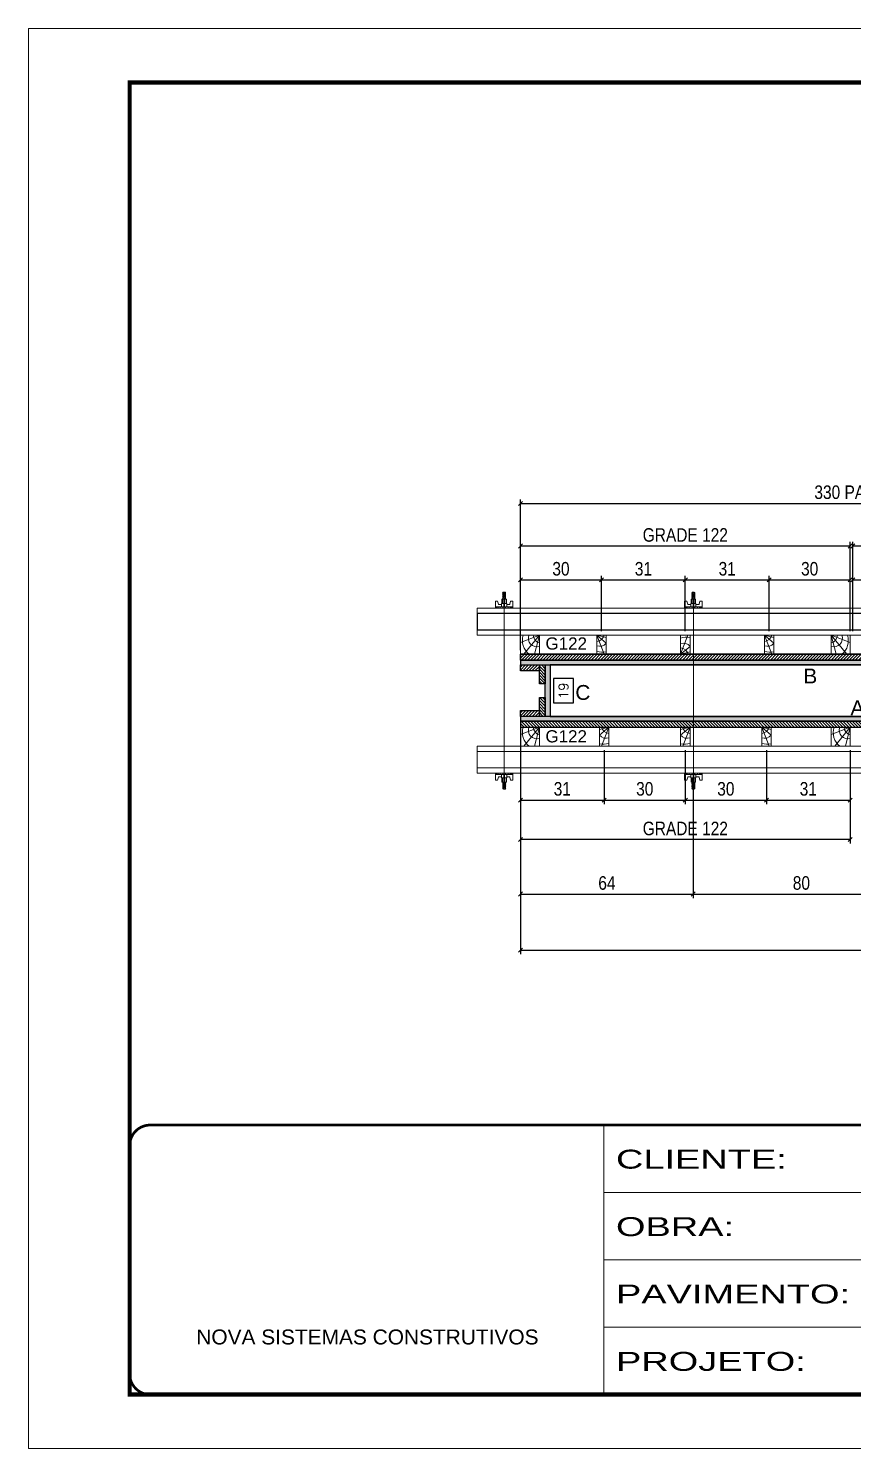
# Model space of a CAD drawing. Extents: x 2102 to 8383, y -13264 to 2718.
# Drawn here: x 6871 to 7481, y -1778 to -728 of the extents above; entities that cross this region are included whole.
import ezdxf
from ezdxf.enums import TextEntityAlignment as Align

# ---------------------------------------------------------------- set-up
doc = ezdxf.new("R2010")
doc.units = 0
doc.linetypes.add('CONTINUO', pattern=[0])
doc.linetypes.add('DASHED', pattern=[0.75, 0.5, -0.25])
for name, color, linetype, lineweight in [('CONCRETO', 251, 'Continuous', 25), ('Folhas', 255, 'Continuous', 9), ('Hachura', 251, 'Continuous', 9), ('Madeira', 126, 'Continuous', 18), ('Perfil Metálico', 224, 'Continuous', 18), ('SARRAFO DE PRESSAO', 251, 'DASHED', 9), ('Texto Seção', 7, 'Continuous', 15)]:
    doc.layers.add(name, color=color, linetype=linetype, lineweight=lineweight)
for name, color, linetype in [('COTA', 241, 'Continuous'), ('MEIO_PONT', 93, 'Continuous'), ('Painéis', 200, 'Continuous'), ('SARRAFO', 251, 'Continuous'), ('TEXTO_GERAL', 7, 'Continuous')]:
    doc.layers.add(name, color=color, linetype=linetype)
doc.styles.add('ARIAL', font='arial.ttf')
doc.styles.add('COTA TECNICA 2X', font='techl___.ttf', dxfattribs={"height": 10})
doc.styles.add('ROMANS', font='romans.shx')
doc.styles.add('SANSSERIF', font='sas_____.pfb')
doc.styles.add('Tecnologia', font='')
doc.styles.get('Tecnologia').set_extended_font_data('Forgotten Futurist')
doc.dimstyles.new('Cota Seção interna', dxfattribs={"dimtxt": 7, "dimasz": 6, "dimexe": 0.18, "dimexo": 2, "dimgap": -4, "dimtad": 3, "dimdec": 1, "dimlfac": 0.5, "dimzin": 12, "dimdsep": 46, "dimtxsty": 'ROMANS', "dimblk": 'ARCHTICK', "dimcen": 0.09, "dimse1": 1, "dimse2": 1, "dimsd1": 1, "dimsd2": 1, "dimclrd": 180, "dimclre": 5, "dimclrt": 1, "dimadec": 0, "dimazin": 3, "dimtfac": 1, "dimtdec": 1, "dimtofl": 0, "dimtmove": 0, "dimatfit": 3, "dimldrblk": 'ARCHTICK', "dimfxl": 1, "dimtolj": 1, "dimtzin": 0, "dimarcsym": 0})
doc.dimstyles.new('SECAO PILAR', dxfattribs={"dimtxt": 10, "dimasz": 3, "dimexe": 3, "dimexo": 3, "dimgap": 3, "dimtad": 1, "dimdec": 1, "dimlfac": 0.5, "dimzin": 12, "dimdsep": 46, "dimtxsty": 'COTA TECNICA 2X', "dimblk1": 'OBLIQUE', "dimblk2": 'OBLIQUE', "dimsah": 1, "dimcen": 0.9, "dimclrd": 256, "dimclre": 256, "dimclrt": 256, "dimadec": 1, "dimazin": 3, "dimtfac": 1, "dimtdec": 1, "dimtmove": 0, "dimatfit": 3, "dimfxl": 1, "dimtolj": 1, "dimtzin": 12, "dimarcsym": 0})

# ---------------------------------------------------------------- blocks, each defined once
blk = doc.blocks.new('9999999999')
at = {"color": 30, "linetype": 'CONTINUO'}
for p, q in [((98564.6, 34230.2), (98564.6, 34429.4)), ((98564.6, 34379.6), (99584, 34379.6)), ((98564.6, 34329.8), (99488, 34329.8)), ((98564.6, 34280), (99488, 34280))]:
    blk.add_line(p, q, dxfattribs=at)
at = {"color": 30, "linetype": 'CONTINUO', "const_width": 2}
blk.add_lwpolyline([(99584, 34230.2), (99584, 34414.4, 0.414214), (99569, 34429.4), (98229, 34429.4, 0.414214), (98214, 34414.4), (98214, 34245.2, 0.414214), (98229, 34230.2), (99584, 34230.2)], format="xyb", dxfattribs=at)
at = {"layer": 'Folhas'}
blk.add_lwpolyline([(98139, 34190.2), (99624, 34190.2), (99624, 35240.2), (98139, 35240.2)], close=True, dxfattribs=at)
at = {"layer": 'Folhas', "color": 30, "const_width": 3}
blk.add_lwpolyline([(98214, 34230.2), (99584, 34230.2), (99584, 35200.2), (98214, 35200.2)], close=True, dxfattribs=at)
at = {"color": 7, "linetype": 'Continuous', "ltscale": 5, "style": 'ARIAL'}
blk.add_text('NOVA SISTEMAS CONSTRUTIVOS', height=11.059, dxfattribs=at).set_placement((98263.2, 34267.2))
at = {"layer": 'Folhas', "color": 7, "style": 'Tecnologia', "width": 1.5}
for s, p in [('CLIENTE:', (98573.7, 34397.2)), ('OBRA:', (98573.7, 34347.3)), ('PAVIMENTO:', (98573.7, 34297.5)), ('PROJETO:', (98573.7, 34247.7))]:
    blk.add_text(s, height=14, dxfattribs=at).set_placement(p)
blk = doc.blocks.new('*D201')
at = {"layer": 'COTA', "color": 180, "lineweight": -2, "transparency": 16777216}
for p, q in [((7274.2, -1208.8), (7259.2, -1208.8)), ((7259.2, -1208.8), (7259.2, -1226.8)), ((7274.2, -1226.8), (7274.2, -1208.8)), ((7259.2, -1226.8), (7274.2, -1226.8))]:
    blk.add_line(p, q, dxfattribs=at)
at = {"layer": 'Defpoints', "color": 0, "transparency": 16777216}
for p in [(7257.2, -1198.8), (7278.2, -1198.8), (7257.2, -1236.8)]:
    blk.add_point(p, dxfattribs=at)
at = {"layer": 'COTA', "color": 1, "transparency": 16777216, "insert": (7266.7, -1217.8), "char_height": 7, "attachment_point": 5, "rotation": 90, "style": 'ROMANS'}
blk.add_mtext('\\A1;19', dxfattribs=at)
blk = doc.blocks.new('_ArchTick')
at = {"color": 0, "linetype": 'ByBlock', "const_width": 0.15}
blk.add_lwpolyline([(-0.5, -0.5), (0.5, 0.5)], dxfattribs=at)
blk = doc.blocks.new('*D906')
at = {"layer": 'COTA', "color": 180, "lineweight": -2, "transparency": 16777216}
for p, q in [((7607.8, -1202.6), (7581.8, -1202.6)), ((7581.8, -1202.6), (7581.8, -1217.6)), ((7607.8, -1217.6), (7607.8, -1202.6)), ((7581.8, -1217.6), (7607.8, -1217.6))]:
    blk.add_line(p, q, dxfattribs=at)
at = {"layer": 'Defpoints', "color": 0, "transparency": 16777216}
for p in [(7256.8, -1221.6), (7256.8, -1236.8), (7932.8, -1236.8)]:
    blk.add_point(p, dxfattribs=at)
at = {"layer": 'COTA', "color": 1, "transparency": 16777216, "insert": (7594.8, -1210.1), "char_height": 7, "attachment_point": 5, "style": 'ROMANS'}
blk.add_mtext('\\A1;338', dxfattribs=at)
blk = doc.blocks.new('C')
at = {"layer": 'Hachura', "color": 0}
for p, q in [((0, 3.22), (0, -3.22)), ((0.45, 3.22), (0, 3.22)), ((0.46, 3.16), (0, 3.16)), ((0.46, 3.05), (0, 3.05)), ((0.46, 2.88), (0, 2.88)), ((0, 2.75), (0, -1.16)), ((0.46, 2.65), (0, 2.65)), ((0.46, 2.23), (0, 2.23)), ((0.46, 1.51), (0, 1.51)), ((0.39, 0.49), (0.17, 0.49)), ((0.45, -3.23), (0.45, 3.22)), ((0.45, 3.22), (2.58, 3.22)), ((1.74, 0.97), (0.45, 0.97)), ((1.45, 0.1), (0.45, 0.1)), ((1.35, 1.94), (1.35, 0.96)), ((2.58, 2.39), (1.47, 2.09)), ((1.74, -0.97), (1.74, 0.97)), ((1.74, 0.97), (1.74, 0.84)), ((1.74, 0.97), (1.74, 0.84)), ((1.74, 0.84), (3.35, 0.84)), ((3.35, 0.45), (1.74, 0.45)), ((2.58, 3.22), (2.58, 2.39)), ((3.32, 0.84), (3.32, -0.84)), ((3.35, 0.84), (3.35, -0.84)), ((3.68, 0.45), (3.35, 0.45)), ((3.84, -0.52), (3.35, 0.45)), ((3.35, 0.06), (3.67, -0.57)), ((3.68, 0.45), (4.16, -0.52)), ((3.72, 0.5), (4.25, -0.57)), ((4.37, -0.55), (3.83, 0.53)), ((4.15, 0.45), (3.93, 0.45)), ((4.42, -0.52), (3.93, 0.45)), ((4.15, 0.45), (4.26, 0.45)), ((4.26, 0.45), (4.74, -0.52)), ((4.3, 0.5), (4.83, -0.57)), ((4.95, -0.55), (4.41, 0.53)), ((4.51, 0.45), (4.84, 0.45)), ((5, -0.52), (4.51, 0.45)), ((4.84, 0.45), (5.32, -0.52)), ((4.88, 0.5), (5.41, -0.57)), ((5.53, -0.55), (4.99, 0.53)), ((5.58, -0.52), (5.09, 0.45)), ((5.42, 0.45), (5.09, 0.45)), ((5.58, -0.52), (5.09, 0.45)), ((5.42, 0.45), (5.74, -0.19)), ((5.46, 0.5), (5.74, -0.07)), ((5.74, 0.19), (5.57, 0.53)), ((5.74, 0.32), (5.68, 0.45)), ((5.68, 0.45), (5.74, 0.45)), ((5.74, 0.45), (5.9, 0.29)), ((5.74, 0.45), (5.74, -0.52)), ((5.9, -0.36), (5.9, 0.29)), ((0.45, 0), (0, 0)), ((0.46, -1.52), (0, -1.52)), ((0.46, -2.23), (0, -2.23)), ((0.46, -2.65), (0, -2.65)), ((0.46, -2.88), (0, -2.88)), ((0.46, -3.05), (0, -3.05)), ((0.46, -3.16), (0, -3.16)), ((0, -3.22), (2.57, -3.22)), ((0.08, -0.48), (0.29, -0.48)), ((0.29, -0.48), (0.4, -0.48)), ((0.45, 0), (0.45, -0.97)), ((0.45, -0.16), (1.45, -0.16)), ((0.45, -0.65), (0.45, -0.32)), ((0.45, -3.23), (0.45, -0.65)), ((0.45, -0.97), (1.74, -0.97)), ((1.35, -1.94), (1.35, -0.97)), ((2.58, -2.39), (1.47, -2.1)), ((3.35, -0.32), (1.74, -0.32)), ((3.35, -0.84), (1.74, -0.84)), ((2.58, -3.23), (2.58, -2.39)), ((3.35, -0.07), (3.58, -0.52)), ((3.35, -0.52), (3.58, -0.52)), ((3.84, -0.52), (4.16, -0.52)), ((4.42, -0.52), (4.74, -0.52)), ((4.63, -0.52), (4.74, -0.52)), ((5, -0.52), (5.32, -0.52)), ((5.58, -0.52), (5.74, -0.52)), ((5.74, -0.52), (5.9, -0.36)), ((5.74, -0.52), (5.74, -0.52))]:
    blk.add_line(p, q, dxfattribs=at)
for centre, radius, start, end in [((1.52, 1.94), 0.161, 104.7436, 180), ((1.44, -0.03), 0.129, 272.695, 87.305), ((3.81, 0.39), 0.143, 25.5688, 154.4312), ((4.39, 0.39), 0.143, 25.5688, 154.4312), ((4.97, 0.39), 0.143, 25.5688, 154.4312), ((5.55, 0.39), 0.143, 25.5688, 154.4312), ((0.17, -0.37), 0.174, 221.744, 317.8592), ((1.52, -1.94), 0.161, 180, 255.2564), ((3.71, -0.4), 0.174, 222.1408, 318.256), ((4.29, -0.4), 0.174, 222.1408, 318.256), ((4.87, -0.4), 0.174, 222.1408, 318.256), ((5.45, -0.4), 0.174, 222.1408, 318.256), ((5.61, -0.4), 0.174, 317.8592, 318.256)]:
    blk.add_arc(centre, radius, start, end, dxfattribs=at)
blk = doc.blocks.new('_Oblique')
at = {"color": 0, "linetype": 'ByBlock', "lineweight": -2}
blk.add_line((-0.5, -0.5), (0.5, 0.5), dxfattribs=at)
blk = doc.blocks.new('*D907')
at = {"layer": 'COTA', "lineweight": -2, "transparency": 16777216}
for p, q in [((7234.8, -1187.8), (7234.8, -1076.3)), ((7234.8, -1079.3), (7894.8, -1079.3)), ((7894.8, -1187.8), (7894.8, -1076.3))]:
    blk.add_line(p, q, dxfattribs=at)
at = {"layer": 'Defpoints', "color": 0, "transparency": 16777216}
for p in [(7894.8, -1079.3), (7234.8, -1190.8), (7894.8, -1190.8)]:
    blk.add_point(p, dxfattribs=at)
at = {"layer": 'COTA', "lineweight": -2, "transparency": 16777216, "xscale": 3, "yscale": 3, "zscale": 3, "rotation": 180}
blk.add_blockref('_Oblique', (7234.8, -1079.3), dxfattribs=at)
at = {"layer": 'COTA', "lineweight": -2, "transparency": 16777216, "xscale": 3, "yscale": 3, "zscale": 3}
blk.add_blockref('_Oblique', (7894.8, -1079.3), dxfattribs=at)
at = {"layer": 'COTA', "transparency": 16777216, "insert": (7483.8, -1071.1), "char_height": 10, "attachment_point": 5, "style": 'COTA TECNICA 2X'}
blk.add_mtext('\\A1;330 PAINEL', dxfattribs=at)
blk = doc.blocks.new('PONTALETE')
at = {"layer": 'Madeira'}
for q in [(2.71, 7), (7, 5.76), (7, 1.74)]:
    blk.add_line((0, 0), q, dxfattribs=at)
blk.add_lwpolyline([(0, 0), (7, 0), (7, 7), (0, 7)], close=True, dxfattribs=at)
for centre, radius, start, end in [((2.04, 0.06), 6.23, 37.2818, 109.0913), ((1.09, 0.9), 3.19, 343.603, 109.9847), ((-0.21, -0.78), 3.09, 14.6322, 86.0383)]:
    blk.add_arc(centre, radius, start, end, dxfattribs=at)
blk = doc.blocks.new('MEIO PONTALETE')
at = {"layer": 'Madeira'}
for q in [(2.71, 7), (3.5, 2.88), (3.5, 0.87)]:
    blk.add_line((0, 0), q, dxfattribs=at)
blk.add_lwpolyline([(0, 0), (3.5, 0), (3.5, 7), (0, 7)], close=True, dxfattribs=at)
for centre, radius, start, end in [((2.04, 0.06), 6.23, 76.4499, 109.0913), ((1.09, 0.9), 3.19, 40.9063, 109.9847), ((-0.21, -0.78), 3.09, 14.6322, 86.0383)]:
    blk.add_arc(centre, radius, start, end, dxfattribs=at)
blk = doc.blocks.new('*D910')
at = {"layer": 'COTA', "lineweight": -2, "transparency": 16777216}
for p, q in [((7234.8, -1173.8), (7234.8, -1132.9)), ((7294.8, -1173.8), (7294.8, -1132.9)), ((7234.8, -1135.9), (7294.8, -1135.9))]:
    blk.add_line(p, q, dxfattribs=at)
at = {"layer": 'Defpoints', "color": 0, "transparency": 16777216}
for p in [(7294.8, -1135.9), (7234.8, -1176.8), (7294.8, -1176.8)]:
    blk.add_point(p, dxfattribs=at)
at = {"layer": 'COTA', "lineweight": -2, "transparency": 16777216, "xscale": 3, "yscale": 3, "zscale": 3, "rotation": 180}
blk.add_blockref('_Oblique', (7234.8, -1135.9), dxfattribs=at)
at = {"layer": 'COTA', "lineweight": -2, "transparency": 16777216, "xscale": 3, "yscale": 3, "zscale": 3}
blk.add_blockref('_Oblique', (7294.8, -1135.9), dxfattribs=at)
at = {"layer": 'COTA', "transparency": 16777216, "insert": (7264.8, -1127.7), "char_height": 10, "attachment_point": 5, "style": 'COTA TECNICA 2X'}
blk.add_mtext('\\A1;30', dxfattribs=at)
blk = doc.blocks.new('*D911')
at = {"layer": 'COTA', "lineweight": -2, "transparency": 16777216}
for p, q in [((7294.8, -1173.8), (7294.8, -1132.9)), ((7356.8, -1173.8), (7356.8, -1132.9)), ((7294.8, -1135.9), (7356.8, -1135.9))]:
    blk.add_line(p, q, dxfattribs=at)
at = {"layer": 'Defpoints', "color": 0, "transparency": 16777216}
for p in [(7356.8, -1135.9), (7294.8, -1176.8), (7356.8, -1176.8)]:
    blk.add_point(p, dxfattribs=at)
at = {"layer": 'COTA', "lineweight": -2, "transparency": 16777216, "xscale": 3, "yscale": 3, "zscale": 3, "rotation": 180}
blk.add_blockref('_Oblique', (7294.8, -1135.9), dxfattribs=at)
at = {"layer": 'COTA', "lineweight": -2, "transparency": 16777216, "xscale": 3, "yscale": 3, "zscale": 3}
blk.add_blockref('_Oblique', (7356.8, -1135.9), dxfattribs=at)
at = {"layer": 'COTA', "transparency": 16777216, "insert": (7325.8, -1127.7), "char_height": 10, "attachment_point": 5, "style": 'COTA TECNICA 2X'}
blk.add_mtext('\\A1;31', dxfattribs=at)
blk = doc.blocks.new('*D912')
at = {"layer": 'COTA', "lineweight": -2, "transparency": 16777216}
for p, q in [((7356.8, -1173.8), (7356.8, -1132.9)), ((7418.8, -1173.8), (7418.8, -1132.9)), ((7356.8, -1135.9), (7418.8, -1135.9))]:
    blk.add_line(p, q, dxfattribs=at)
at = {"layer": 'Defpoints', "color": 0, "transparency": 16777216}
for p in [(7418.8, -1135.9), (7356.8, -1176.8), (7418.8, -1176.8)]:
    blk.add_point(p, dxfattribs=at)
at = {"layer": 'COTA', "lineweight": -2, "transparency": 16777216, "xscale": 3, "yscale": 3, "zscale": 3, "rotation": 180}
blk.add_blockref('_Oblique', (7356.8, -1135.9), dxfattribs=at)
at = {"layer": 'COTA', "lineweight": -2, "transparency": 16777216, "xscale": 3, "yscale": 3, "zscale": 3}
blk.add_blockref('_Oblique', (7418.8, -1135.9), dxfattribs=at)
at = {"layer": 'COTA', "transparency": 16777216, "insert": (7387.8, -1127.7), "char_height": 10, "attachment_point": 5, "style": 'COTA TECNICA 2X'}
blk.add_mtext('\\A1;31', dxfattribs=at)
blk = doc.blocks.new('*D913')
at = {"layer": 'COTA', "lineweight": -2, "transparency": 16777216}
for p, q in [((7418.8, -1173.8), (7418.8, -1132.9)), ((7478.8, -1173.8), (7478.8, -1132.9)), ((7418.8, -1135.9), (7478.8, -1135.9))]:
    blk.add_line(p, q, dxfattribs=at)
at = {"layer": 'Defpoints', "color": 0, "transparency": 16777216}
for p in [(7478.8, -1135.9), (7418.8, -1176.8), (7478.8, -1176.8)]:
    blk.add_point(p, dxfattribs=at)
at = {"layer": 'COTA', "lineweight": -2, "transparency": 16777216, "xscale": 3, "yscale": 3, "zscale": 3, "rotation": 180}
blk.add_blockref('_Oblique', (7418.8, -1135.9), dxfattribs=at)
at = {"layer": 'COTA', "lineweight": -2, "transparency": 16777216, "xscale": 3, "yscale": 3, "zscale": 3}
blk.add_blockref('_Oblique', (7478.8, -1135.9), dxfattribs=at)
at = {"layer": 'COTA', "transparency": 16777216, "insert": (7448.8, -1127.7), "char_height": 10, "attachment_point": 5, "style": 'COTA TECNICA 2X'}
blk.add_mtext('\\A1;30', dxfattribs=at)
blk = doc.blocks.new('*D914')
at = {"layer": 'COTA', "lineweight": -2, "transparency": 16777216}
for p, q in [((7234.8, -1173.8), (7234.8, -1107.8)), ((7234.8, -1110.8), (7478.8, -1110.8)), ((7478.8, -1173.8), (7478.8, -1107.8))]:
    blk.add_line(p, q, dxfattribs=at)
at = {"layer": 'Defpoints', "color": 0, "transparency": 16777216}
for p in [(7478.8, -1110.8), (7234.8, -1176.8), (7478.8, -1176.8)]:
    blk.add_point(p, dxfattribs=at)
at = {"layer": 'COTA', "lineweight": -2, "transparency": 16777216, "xscale": 3, "yscale": 3, "zscale": 3, "rotation": 180}
blk.add_blockref('_Oblique', (7234.8, -1110.8), dxfattribs=at)
at = {"layer": 'COTA', "lineweight": -2, "transparency": 16777216, "xscale": 3, "yscale": 3, "zscale": 3}
blk.add_blockref('_Oblique', (7478.8, -1110.8), dxfattribs=at)
at = {"layer": 'COTA', "transparency": 16777216, "insert": (7356.8, -1102.7), "char_height": 10, "attachment_point": 5, "style": 'COTA TECNICA 2X'}
blk.add_mtext('\\A1;GRADE 122', dxfattribs=at)
blk = doc.blocks.new('*D83')
at = {"layer": 'COTA', "lineweight": -2, "transparency": 16777216}
for p, q in [((7234.8, -1261.8), (7234.8, -1301.7)), ((7296.8, -1261.8), (7296.8, -1301.7)), ((7234.8, -1298.7), (7296.8, -1298.7))]:
    blk.add_line(p, q, dxfattribs=at)
at = {"layer": 'Defpoints', "color": 0, "transparency": 16777216}
for p in [(7234.8, -1258.8), (7296.8, -1258.8), (7296.8, -1298.7)]:
    blk.add_point(p, dxfattribs=at)
at = {"layer": 'COTA', "lineweight": -2, "transparency": 16777216, "xscale": 3, "yscale": 3, "zscale": 3, "rotation": 180}
blk.add_blockref('_Oblique', (7234.8, -1298.7), dxfattribs=at)
at = {"layer": 'COTA', "lineweight": -2, "transparency": 16777216, "xscale": 3, "yscale": 3, "zscale": 3}
blk.add_blockref('_Oblique', (7296.8, -1298.7), dxfattribs=at)
at = {"layer": 'COTA', "transparency": 16777216, "insert": (7265.8, -1290.4), "char_height": 10, "attachment_point": 5, "style": 'COTA TECNICA 2X'}
blk.add_mtext('\\A1;31', dxfattribs=at)
blk = doc.blocks.new('*D84')
at = {"layer": 'COTA', "lineweight": -2, "transparency": 16777216}
for p, q in [((7296.8, -1261.8), (7296.8, -1301.7)), ((7356.8, -1261.8), (7356.8, -1301.7)), ((7296.8, -1298.7), (7356.8, -1298.7))]:
    blk.add_line(p, q, dxfattribs=at)
at = {"layer": 'Defpoints', "color": 0, "transparency": 16777216}
for p in [(7296.8, -1258.8), (7356.8, -1258.8), (7356.8, -1298.7)]:
    blk.add_point(p, dxfattribs=at)
at = {"layer": 'COTA', "lineweight": -2, "transparency": 16777216, "xscale": 3, "yscale": 3, "zscale": 3, "rotation": 180}
blk.add_blockref('_Oblique', (7296.8, -1298.7), dxfattribs=at)
at = {"layer": 'COTA', "lineweight": -2, "transparency": 16777216, "xscale": 3, "yscale": 3, "zscale": 3}
blk.add_blockref('_Oblique', (7356.8, -1298.7), dxfattribs=at)
at = {"layer": 'COTA', "transparency": 16777216, "insert": (7326.8, -1290.4), "char_height": 10, "attachment_point": 5, "style": 'COTA TECNICA 2X'}
blk.add_mtext('\\A1;30', dxfattribs=at)
blk = doc.blocks.new('*D85')
at = {"layer": 'COTA', "lineweight": -2, "transparency": 16777216}
for p, q in [((7356.8, -1261.8), (7356.8, -1301.7)), ((7416.8, -1261.8), (7416.8, -1301.7)), ((7356.8, -1298.7), (7416.8, -1298.7))]:
    blk.add_line(p, q, dxfattribs=at)
at = {"layer": 'Defpoints', "color": 0, "transparency": 16777216}
for p in [(7356.8, -1258.8), (7416.8, -1258.8), (7416.8, -1298.7)]:
    blk.add_point(p, dxfattribs=at)
at = {"layer": 'COTA', "lineweight": -2, "transparency": 16777216, "xscale": 3, "yscale": 3, "zscale": 3, "rotation": 180}
blk.add_blockref('_Oblique', (7356.8, -1298.7), dxfattribs=at)
at = {"layer": 'COTA', "lineweight": -2, "transparency": 16777216, "xscale": 3, "yscale": 3, "zscale": 3}
blk.add_blockref('_Oblique', (7416.8, -1298.7), dxfattribs=at)
at = {"layer": 'COTA', "transparency": 16777216, "insert": (7386.8, -1290.4), "char_height": 10, "attachment_point": 5, "style": 'COTA TECNICA 2X'}
blk.add_mtext('\\A1;30', dxfattribs=at)
blk = doc.blocks.new('*D86')
at = {"layer": 'COTA', "lineweight": -2, "transparency": 16777216}
for p, q in [((7416.8, -1261.8), (7416.8, -1301.7)), ((7478.8, -1261.8), (7478.8, -1301.7)), ((7416.8, -1298.7), (7478.8, -1298.7))]:
    blk.add_line(p, q, dxfattribs=at)
at = {"layer": 'Defpoints', "color": 0, "transparency": 16777216}
for p in [(7416.8, -1258.8), (7478.8, -1258.8), (7478.8, -1298.7)]:
    blk.add_point(p, dxfattribs=at)
at = {"layer": 'COTA', "lineweight": -2, "transparency": 16777216, "xscale": 3, "yscale": 3, "zscale": 3, "rotation": 180}
blk.add_blockref('_Oblique', (7416.8, -1298.7), dxfattribs=at)
at = {"layer": 'COTA', "lineweight": -2, "transparency": 16777216, "xscale": 3, "yscale": 3, "zscale": 3}
blk.add_blockref('_Oblique', (7478.8, -1298.7), dxfattribs=at)
at = {"layer": 'COTA', "transparency": 16777216, "insert": (7447.8, -1290.4), "char_height": 10, "attachment_point": 5, "style": 'COTA TECNICA 2X'}
blk.add_mtext('\\A1;31', dxfattribs=at)
blk = doc.blocks.new('*D87')
at = {"layer": 'COTA', "lineweight": -2, "transparency": 16777216}
for p, q in [((7234.8, -1261.8), (7234.8, -1330.8)), ((7478.8, -1261.8), (7478.8, -1330.8)), ((7478.8, -1327.8), (7234.8, -1327.8))]:
    blk.add_line(p, q, dxfattribs=at)
at = {"layer": 'Defpoints', "color": 0, "transparency": 16777216}
for p in [(7234.8, -1258.8), (7478.8, -1258.8), (7234.8, -1327.8)]:
    blk.add_point(p, dxfattribs=at)
at = {"layer": 'COTA', "lineweight": -2, "transparency": 16777216, "xscale": 3, "yscale": 3, "zscale": 3, "rotation": 180}
blk.add_blockref('_Oblique', (7234.8, -1327.8), dxfattribs=at)
at = {"layer": 'COTA', "lineweight": -2, "transparency": 16777216, "xscale": 3, "yscale": 3, "zscale": 3}
blk.add_blockref('_Oblique', (7478.8, -1327.8), dxfattribs=at)
at = {"layer": 'COTA', "transparency": 16777216, "insert": (7356.8, -1319.7), "char_height": 10, "attachment_point": 5, "style": 'COTA TECNICA 2X'}
blk.add_mtext('\\A1;GRADE 122', dxfattribs=at)
blk = doc.blocks.new('*D90')
at = {"layer": 'COTA', "lineweight": -2, "transparency": 16777216}
for p, q in [((7480.8, -1173.8), (7480.8, -1107.8)), ((7480.8, -1110.8), (7640.8, -1110.8)), ((7640.8, -1173.8), (7640.8, -1107.8))]:
    blk.add_line(p, q, dxfattribs=at)
at = {"layer": 'Defpoints', "color": 0, "transparency": 16777216}
for p in [(7640.8, -1110.8), (7480.8, -1176.8), (7640.8, -1176.8)]:
    blk.add_point(p, dxfattribs=at)
at = {"layer": 'COTA', "lineweight": -2, "transparency": 16777216, "xscale": 3, "yscale": 3, "zscale": 3, "rotation": 180}
blk.add_blockref('_Oblique', (7480.8, -1110.8), dxfattribs=at)
at = {"layer": 'COTA', "lineweight": -2, "transparency": 16777216, "xscale": 3, "yscale": 3, "zscale": 3}
blk.add_blockref('_Oblique', (7640.8, -1110.8), dxfattribs=at)
at = {"layer": 'COTA', "transparency": 16777216, "insert": (7560.8, -1102.7), "char_height": 10, "attachment_point": 5, "style": 'COTA TECNICA 2X'}
blk.add_mtext('\\A1;GRADE 80', dxfattribs=at)
blk = doc.blocks.new('*D92')
at = {"layer": 'COTA', "lineweight": -2, "transparency": 16777216}
for p, q in [((7480.8, -1173.8), (7480.8, -1132.9)), ((7534.8, -1173.8), (7534.8, -1132.9)), ((7480.8, -1135.9), (7534.8, -1135.9))]:
    blk.add_line(p, q, dxfattribs=at)
at = {"layer": 'Defpoints', "color": 0, "transparency": 16777216}
for p in [(7534.8, -1135.9), (7480.8, -1176.8), (7534.8, -1176.8)]:
    blk.add_point(p, dxfattribs=at)
at = {"layer": 'COTA', "lineweight": -2, "transparency": 16777216, "xscale": 3, "yscale": 3, "zscale": 3, "rotation": 180}
blk.add_blockref('_Oblique', (7480.8, -1135.9), dxfattribs=at)
at = {"layer": 'COTA', "lineweight": -2, "transparency": 16777216, "xscale": 3, "yscale": 3, "zscale": 3}
blk.add_blockref('_Oblique', (7534.8, -1135.9), dxfattribs=at)
at = {"layer": 'COTA', "transparency": 16777216, "insert": (7507.8, -1127.8), "char_height": 10, "attachment_point": 5, "style": 'COTA TECNICA 2X'}
blk.add_mtext('\\A1;27', dxfattribs=at)
blk = doc.blocks.new('*D927')
at = {"layer": 'COTA', "lineweight": -2, "transparency": 16777216}
for p, q in [((7234.8, -1261.8), (7234.8, -1371.1)), ((7362.7, -1281.8), (7362.7, -1371.1)), ((7234.8, -1368.1), (7362.7, -1368.1))]:
    blk.add_line(p, q, dxfattribs=at)
at = {"layer": 'Defpoints', "color": 0, "transparency": 16777216}
for p in [(7234.8, -1258.8), (7362.7, -1278.8), (7362.7, -1368.1)]:
    blk.add_point(p, dxfattribs=at)
at = {"layer": 'COTA', "lineweight": -2, "transparency": 16777216, "xscale": 3, "yscale": 3, "zscale": 3, "rotation": 180}
blk.add_blockref('_Oblique', (7234.8, -1368.1), dxfattribs=at)
at = {"layer": 'COTA', "lineweight": -2, "transparency": 16777216, "xscale": 3, "yscale": 3, "zscale": 3}
blk.add_blockref('_Oblique', (7362.7, -1368.1), dxfattribs=at)
at = {"layer": 'COTA', "transparency": 16777216, "insert": (7298.8, -1360), "char_height": 10, "attachment_point": 5, "style": 'COTA TECNICA 2X'}
blk.add_mtext('\\A1;64', dxfattribs=at)
blk = doc.blocks.new('*D928')
at = {"layer": 'COTA', "linetype": 'ByBlock', "lineweight": -2, "transparency": 16777216}
for p, q in [((7362.7, -1281.8), (7362.7, -1371.1)), ((7522.7, -1281.8), (7522.7, -1371.1)), ((7362.7, -1368.1), (7522.7, -1368.1))]:
    blk.add_line(p, q, dxfattribs=at)
at = {"layer": 'Defpoints', "color": 0, "linetype": 'ByBlock', "transparency": 16777216}
for p in [(7362.7, -1278.8), (7522.7, -1278.8), (7522.7, -1368.1)]:
    blk.add_point(p, dxfattribs=at)
at = {"layer": 'COTA', "linetype": 'ByBlock', "lineweight": -2, "transparency": 16777216, "xscale": 3, "yscale": 3, "zscale": 3, "rotation": 180}
blk.add_blockref('_Oblique', (7362.7, -1368.1), dxfattribs=at)
at = {"layer": 'COTA', "linetype": 'ByBlock', "lineweight": -2, "transparency": 16777216, "xscale": 3, "yscale": 3, "zscale": 3}
blk.add_blockref('_Oblique', (7522.7, -1368.1), dxfattribs=at)
at = {"layer": 'COTA', "linetype": 'ByBlock', "transparency": 16777216, "insert": (7442.7, -1360), "char_height": 10, "attachment_point": 5, "style": 'COTA TECNICA 2X'}
blk.add_mtext('\\A1;80', dxfattribs=at)
blk = doc.blocks.new('*D931')
at = {"layer": 'COTA', "linetype": 'ByBlock', "lineweight": -2, "transparency": 16777216}
for p, q in [((7234.8, -1239.8), (7234.8, -1412.6)), ((7954.8, -1239.8), (7954.8, -1412.6)), ((7234.8, -1409.6), (7954.8, -1409.6))]:
    blk.add_line(p, q, dxfattribs=at)
at = {"layer": 'Defpoints', "color": 0, "linetype": 'ByBlock', "transparency": 16777216}
for p in [(7234.8, -1236.8), (7954.8, -1236.8), (7954.8, -1409.6)]:
    blk.add_point(p, dxfattribs=at)
at = {"layer": 'COTA', "linetype": 'ByBlock', "lineweight": -2, "transparency": 16777216, "xscale": 3, "yscale": 3, "zscale": 3, "rotation": 180}
blk.add_blockref('_Oblique', (7234.8, -1409.6), dxfattribs=at)
at = {"layer": 'COTA', "linetype": 'ByBlock', "lineweight": -2, "transparency": 16777216, "xscale": 3, "yscale": 3, "zscale": 3}
blk.add_blockref('_Oblique', (7954.8, -1409.6), dxfattribs=at)
at = {"layer": 'COTA', "linetype": 'ByBlock', "transparency": 16777216, "insert": (7594.8, -1401.3), "char_height": 10, "attachment_point": 5, "style": 'COTA TECNICA 2X'}
blk.add_mtext('\\A1;360 PAINEL', dxfattribs=at)

msp = doc.modelspace()

# ---------------------------------------------------------------- hatches: boundary and pattern name
at = {"layer": 'Hachura'}
h = msp.add_hatch(dxfattribs=at)
h.set_pattern_fill('ANSI31', color=256, scale=0.5, angle=360, style=0)
h.set_pattern_definition([(45, (17779.1963, 21808.5057), (-1.12253202, 1.12253202), [])])
h.paths.add_polyline_path([(7234.83, -1195.18), (7234.83, -1190.78), (7894.83, -1190.78), (7894.83, -1195.18)])
h = msp.add_hatch(color=256, dxfattribs=at)
h.dxf.hatch_style = 1
h.paths.add_polyline_path([(7234.83, -1198.78), (7894.83, -1198.78), (7894.83, -1195.18), (7234.83, -1195.18)])
h = msp.add_hatch(dxfattribs=at)
h.set_pattern_fill('ANSI31', color=256, scale=0.5, angle=180, style=0)
h.set_pattern_definition([(225, (-1541.7074, -23867.1107), (1.12253202, -1.12253202), [])])
h.paths.add_polyline_path([(7248.83, -1203.18), (7248.83, -1198.78), (7234.83, -1198.78), (7234.83, -1203.18)])
h = msp.add_hatch(dxfattribs=at)
h.set_pattern_fill('ANSI31', color=256, scale=0.5, angle=90, style=0)
h.set_pattern_definition([(135, (-14612.9637, 8655.6493), (-1.12253202, -1.12253202), [])])
h.paths.add_polyline_path([(7248.83, -1212.78), (7253.23, -1212.78), (7253.23, -1198.78), (7248.83, -1198.78)])
h = msp.add_hatch(color=256, dxfattribs=at)
h.dxf.hatch_style = 1
h.paths.add_polyline_path([(7256.83, -1236.78), (7253.23, -1236.78), (7253.23, -1198.78), (7256.83, -1198.78)])
h = msp.add_hatch(dxfattribs=at)
h.set_pattern_fill('ANSI31', color=256, scale=0.5, angle=90, style=0)
h.set_pattern_definition([(135, (-14612.9637, 8679.6493), (-1.12253202, -1.12253202), [])])
h.paths.add_polyline_path([(7248.83, -1236.78), (7253.23, -1236.78), (7253.23, -1222.78), (7248.83, -1222.78)])
h = msp.add_hatch(dxfattribs=at)
h.set_pattern_fill('ANSI31', color=256, scale=0.5, angle=180, style=0)
h.set_pattern_definition([(225, (-1541.7074, -23833.5107), (1.12253202, -1.12253202), [])])
h.paths.add_polyline_path([(7248.83, -1236.78), (7248.83, -1232.38), (7234.83, -1232.38), (7234.83, -1236.78)])
h = msp.add_hatch(color=256, dxfattribs=at)
h.dxf.hatch_style = 1
h.paths.add_polyline_path([(7954.83, -1240.38), (7954.83, -1236.78), (7234.83, -1236.78), (7234.83, -1240.38)])
h = msp.add_hatch(dxfattribs=at)
h.set_pattern_fill('ANSI31', color=256, scale=0.5, angle=270, style=0)
h.set_pattern_definition([(315, (13.4547, -12165.2052), (1.12253202, 1.12253202), [])])
h.paths.add_polyline_path([(7234.83, -1244.78), (7234.83, -1240.38), (7954.83, -1240.38), (7954.83, -1244.78)])

# ---------------------------------------------------------------- linework, layer by layer
at = {"layer": 'CONCRETO', "color": 2}
msp.add_lwpolyline([(7932.83, -998.78), (7894.83, -998.78), (7894.83, -1198.78), (7256.83, -1198.78), (7256.83, -1236.78), (7932.83, -1236.78)], close=True, dxfattribs=at)
at = {"layer": 'Hachura'}
for p, q in [((7222.75, -1289.58), (7222.75, -1149.78)), ((7362.75, -1289.58), (7362.75, -1149.78))]:
    msp.add_line(p, q, dxfattribs=at)
at = {"layer": 'Madeira'}
for points in [[(7234.83, -1190.78), (7234.83, -1176.78), (7478.83, -1176.78), (7478.83, -1190.78)], [(7954.83, -1244.78), (7954.83, -1258.78), (7234.83, -1258.78), (7234.83, -1244.78)], [(7234.83, -1258.78), (7234.83, -1244.78), (7478.83, -1244.78), (7478.83, -1258.78)]]:
    msp.add_lwpolyline(points, close=True, dxfattribs=at)
at = {"layer": 'Painéis'}
for points in [[(7234.83, -1198.78), (7894.83, -1198.78), (7894.83, -1195.18), (7234.83, -1195.18)], [(7256.83, -1236.78), (7253.23, -1236.78), (7253.23, -1198.78), (7256.83, -1198.78)], [(7954.83, -1240.38), (7954.83, -1236.78), (7234.83, -1236.78), (7234.83, -1240.38)]]:
    msp.add_lwpolyline(points, close=True, dxfattribs=at)
at = {"layer": 'Perfil Metálico'}
for points in [[(7202.9, -1156.78), (7202.9, -1176.78), (7886.83, -1176.78), (7886.83, -1156.78)], [(7202.9, -1258.78), (7202.9, -1278.78), (7993.15, -1278.78), (7993.15, -1258.78)], [(7993.15, -1274.78), (7993.15, -1262.78), (7202.9, -1262.78), (7202.9, -1274.78)]]:
    msp.add_lwpolyline(points, close=True, dxfattribs=at)
at = {"layer": 'SARRAFO'}
for points in [[(7886.83, -1172.78), (7886.83, -1160.78), (7202.9, -1160.78), (7202.9, -1172.78)], [(7894.83, -1190.78), (7234.83, -1190.78), (7234.83, -1195.18), (7894.83, -1195.18)], [(7894.83, -1190.78), (7894.83, -1195.18), (7234.83, -1195.18), (7234.83, -1190.78)], [(7234.83, -1198.78), (7248.83, -1198.78), (7248.83, -1203.18), (7234.83, -1203.18)], [(7253.23, -1198.78), (7253.23, -1212.78), (7248.83, -1212.78), (7248.83, -1198.78)], [(7253.23, -1222.78), (7253.23, -1236.78), (7248.83, -1236.78), (7248.83, -1222.78)], [(7234.83, -1232.38), (7248.83, -1232.38), (7248.83, -1236.78), (7234.83, -1236.78)], [(7954.83, -1240.38), (7234.83, -1240.38), (7234.83, -1244.78), (7954.83, -1244.78)], [(7954.83, -1240.38), (7234.83, -1240.38), (7234.83, -1244.78), (7954.83, -1244.78)]]:
    msp.add_lwpolyline(points, close=True, dxfattribs=at)

# ---------------------------------------------------------------- block references
at = {"layer": 'Hachura', "linetype": 'Continuous', "yscale": 2, "zscale": 2}
for p, xscale, rotation in [((7222.74, -1156.78), 2, 90.00000000000001), ((7362.74, -1156.78), 2, 90.00000000000001), ((7222.75, -1278.78), -2, 90), ((7362.74, -1278.78), -2, 90)]:
    msp.add_blockref('C', p, dxfattribs=dict(at, xscale=xscale, rotation=rotation))
at = {"layer": 'Madeira'}
for name, p, xscale, yscale, zscale, rotation in [('PONTALETE', (7248.83, -1176.78), -2, 2, 2, 90), ('MEIO PONTALETE', (7291.33, -1176.78), -1.999999997962732, 1.999999997962732, 1.999999997962732, 180), ('MEIO PONTALETE', (7415.33, -1176.78), -1.999999997962732, 1.999999997962732, 1.999999997962732, 180), ('PONTALETE', (7464.83, -1176.78), 2, 2, 2, 270)]:
    msp.add_blockref(name, p, dxfattribs=dict(at, xscale=xscale, yscale=yscale, zscale=zscale, rotation=rotation))
at = {"layer": 'Madeira', "xscale": 1.999999997962732, "yscale": 1.999999997962732, "zscale": 1.999999997962732}
msp.add_blockref('MEIO PONTALETE', (7353.33, -1190.78), dxfattribs=at)
at = {"layer": 'MEIO_PONT'}
for name, p, xscale, yscale, zscale, rotation in [('PONTALETE', (7248.83, -1244.78), -2, 2, 2, 90), ('MEIO PONTALETE', (7300.33, -1244.78), 1.999999997962732, 1.999999997962732, 1.999999997962732, 180), ('MEIO PONTALETE', (7360.33, -1244.78), 1.999999997962732, 1.999999997962732, 1.999999997962732, 180), ('MEIO PONTALETE', (7413.33, -1244.78), -1.999999997962732, 1.999999997962732, 1.999999997962732, 180), ('PONTALETE', (7478.83, -1244.78), -2, 2, 2, 90)]:
    msp.add_blockref(name, p, dxfattribs=dict(at, xscale=xscale, yscale=yscale, zscale=zscale, rotation=rotation))
at = {"layer": 'SARRAFO DE PRESSAO', "color": 6, "linetype": 'ByBlock'}
msp.add_blockref('9999999999', (-91268.19, -35968.33), dxfattribs=at)

# ---------------------------------------------------------------- texts
at = {"layer": 'Texto Seção', "color": 0, "linetype": 'Continuous', "style": 'SANSSERIF'}
msp.add_text('G122', height=9, dxfattribs=at).set_placement((7253.3, -1251.51), align=Align.MIDDLE_LEFT)
at = {"layer": 'TEXTO_GERAL', "color": 0, "linetype": 'Continuous', "style": 'SANSSERIF'}
msp.add_text('G122', height=9, dxfattribs=at).set_placement((7253.33, -1182.89), align=Align.MIDDLE_LEFT)
at = {"layer": 'TEXTO_GERAL', "style": 'ARIAL'}
for s, p in [('B', (7449.31, -1206.92)), ('C', (7280.99, -1219.09)), ('A', (7484.11, -1230.43))]:
    msp.add_text(s, height=11, dxfattribs=at).set_placement(p, align=Align.MIDDLE_CENTER)

# ---------------------------------------------------------------- dimensions: what is measured, and where the dimension line sits
at = {"layer": 'COTA'}
dim = msp.add_linear_dim(base=(7894.83, -1079.29), p1=(7234.83, -1190.78), p2=(7894.83, -1190.78), text='<> PAINEL', dimstyle='SECAO PILAR', dxfattribs=at)
dim.commit()
dim.dimension.update_dxf_attribs({"geometry": '*D907', "text_midpoint": (7483.83, -1079.29), "dimtype": 160})
for base, p1, p2, picture, middle in [((7478.83, -1110.78), (7234.83, -1176.78), (7478.83, -1176.78), '*D914', (7356.83, -1102.68)), ((7640.83, -1110.78), (7480.83, -1176.78), (7640.83, -1176.78), '*D90', (7560.83, -1102.66))]:
    dim = msp.add_linear_dim(base=base, p1=p1, p2=p2, text='GRADE <>', dimstyle='SECAO PILAR', dxfattribs=at)
    dim.commit()
    dim.dimension.update_dxf_attribs({"geometry": picture, "text_midpoint": middle})
for base, p1, p2, picture, middle in [((7294.83, -1135.9), (7234.83, -1176.78), (7294.83, -1176.78), '*D910', (7264.83, -1127.69)), ((7356.83, -1135.9), (7294.83, -1176.78), (7356.83, -1176.78), '*D911', (7325.83, -1127.69)), ((7418.83, -1135.9), (7356.83, -1176.78), (7418.83, -1176.78), '*D912', (7387.83, -1127.69)), ((7478.83, -1135.9), (7418.83, -1176.78), (7478.83, -1176.78), '*D913', (7448.83, -1127.69)), ((7534.83, -1135.9), (7480.83, -1176.78), (7534.83, -1176.78), '*D92', (7507.83, -1127.83)), ((7362.75, -1368.13), (7234.83, -1258.78), (7362.75, -1278.78), '*D927', (7298.79, -1360.03))]:
    dim = msp.add_linear_dim(base=base, p1=p1, p2=p2, dimstyle='SECAO PILAR', dxfattribs=at)
    dim.commit()
    dim.dimension.update_dxf_attribs({"geometry": picture, "text_midpoint": middle})
for base, p1, p2, angle, picture, middle in [((7256.83, -1221.6), (7932.83, -1236.78), (7256.83, -1236.78), 180, '*D906', (7594.83, -1221.6)), ((7278.24, -1198.78), (7257.23, -1236.78), (7257.23, -1198.78), 90, '*D201', (7278.24, -1217.78))]:
    dim = msp.add_linear_dim(base=base, p1=p1, p2=p2, angle=angle, dimstyle='Cota Seção interna', dxfattribs=at)
    dim.commit()
    dim.dimension.update_dxf_attribs({"geometry": picture, "text_midpoint": middle, "dimtype": 160})
at = {"layer": 'COTA', "linetype": 'ByBlock'}
dim = msp.add_linear_dim(base=(7954.83, -1409.56), p1=(7234.83, -1236.78), p2=(7954.83, -1236.78), text='<> PAINEL', dimstyle='SECAO PILAR', override={"dimtmove": 1}, dxfattribs=at)
dim.commit()
dim.dimension.update_dxf_attribs({"geometry": '*D931', "text_midpoint": (7594.83, -1401.34)})
at = {"layer": 'COTA'}
for base, p1, p2, picture, middle in [((7296.83, -1298.66), (7234.83, -1258.78), (7296.83, -1258.78), '*D83', (7265.83, -1290.44)), ((7356.83, -1298.66), (7296.83, -1258.78), (7356.83, -1258.78), '*D84', (7326.83, -1290.44)), ((7416.83, -1298.66), (7356.83, -1258.78), (7416.83, -1258.78), '*D85', (7386.83, -1290.44)), ((7478.83, -1298.66), (7416.83, -1258.78), (7478.83, -1258.78), '*D86', (7447.83, -1290.44))]:
    dim = msp.add_linear_dim(base=base, p1=p1, p2=p2, angle=180, dimstyle='SECAO PILAR', dxfattribs=at)
    dim.commit()
    dim.dimension.update_dxf_attribs({"geometry": picture, "text_midpoint": middle})
dim = msp.add_linear_dim(base=(7234.83, -1327.77), p1=(7478.83, -1258.78), p2=(7234.83, -1258.78), angle=180, text='GRADE <>', dimstyle='SECAO PILAR', dxfattribs=at)
dim.commit()
dim.dimension.update_dxf_attribs({"geometry": '*D87', "text_midpoint": (7356.83, -1319.67)})
at = {"layer": 'COTA', "linetype": 'ByBlock'}
dim = msp.add_linear_dim(base=(7522.75, -1368.13), p1=(7362.75, -1278.78), p2=(7522.75, -1278.78), dimstyle='SECAO PILAR', override={"dimtmove": 1}, dxfattribs=at)
dim.commit()
dim.dimension.update_dxf_attribs({"geometry": '*D928', "text_midpoint": (7442.75, -1360.01)})

doc.saveas('drawing.dxf')
